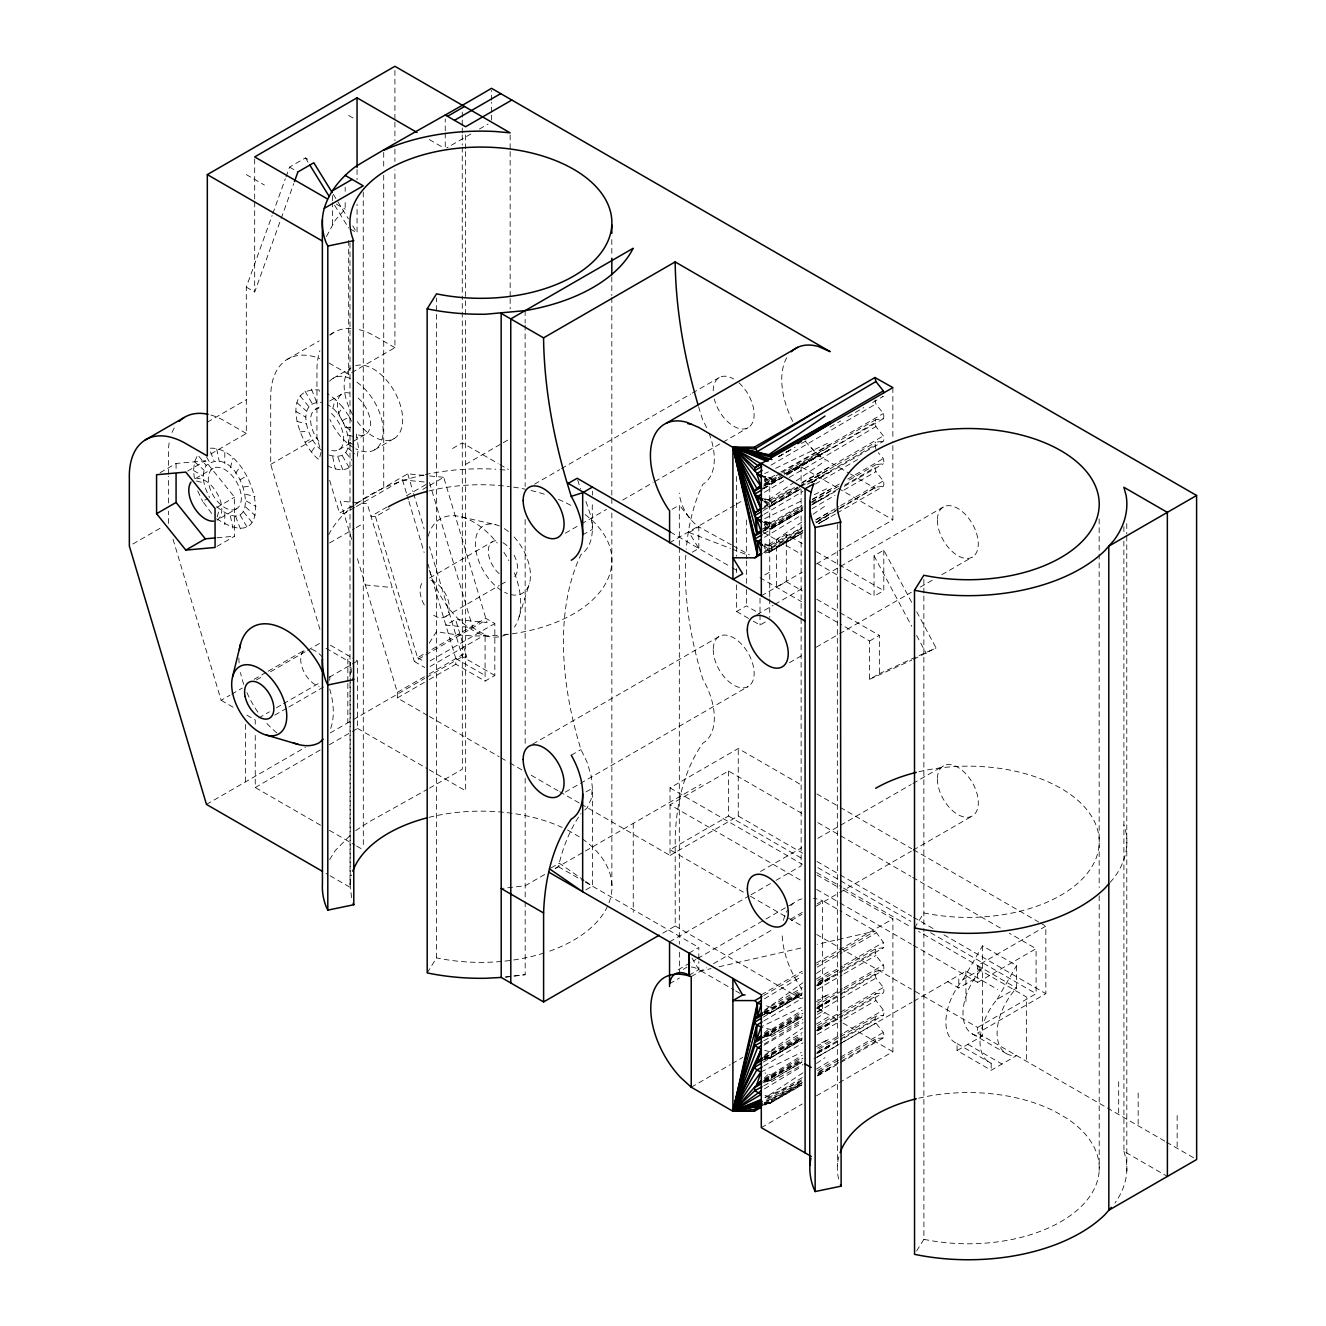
<?xml version="1.0" encoding="UTF-8"?>
<svg xmlns="http://www.w3.org/2000/svg" width="1326" height="1326" viewBox="0 0 1326 1326"><rect width="100%" height="100%" fill="white"/><g stroke="black" fill="none" stroke-linecap="round" stroke-linejoin="round"><path stroke-width="0.75" stroke-dasharray="5 3.75" d="M245.476 724.444L245.476 781.892M254.691 158.971L254.691 199.894M320.527 825.203L255.238 787.528L255.255 732.267M255.255 724.095L255.255 720.001L245.492 714.349M319.964 629.419L270.703 464.415L270.703 396.888A82.759 47.786 60 0 1 319.715 358.517M319.831 447.409L316.947 437.729L316.947 370.186A82.759 47.786 60 0 1 319.914 350.644M332.627 224.442L332.627 202.596M332.627 200.607L332.627 192.668M326.428 236.509L335.345 220.083L345.174 209.177L345.174 199.232M345.174 191.292L345.174 187.314M347.826 683.553L347.826 722.803M347.826 681.531L347.843 655.259M326.03 648.298L350.213 662.254L350.197 887.376L326.03 873.42M352.285 731.488L357.572 728.422L357.589 660.895L352.716 658.077M427.552 715.427L397.336 697.973L397.336 692.354L356.412 555.246M445.254 146.772L445.254 132.865M445.254 130.876L445.254 118.975M462.26 134.987L462.26 145.164M462.26 132.998L462.26 127.047M462.26 125.058L462.26 119.091M462.26 117.119L462.26 111.152M491.515 120.086L491.515 114.135M491.515 112.146L491.515 102.218M491.515 100.229L491.515 90.301M429.425 570.147L455.829 658.591L455.846 664.21L485.084 681.1L494.813 675.481L494.83 623.518L485.83 618.33L429.839 650.652M585.893 889.862L592.374 886.1L592.39 788.191L591.114 775.693L587.219 762.549L580.987 749.588A299.709 173.01 60 0 1 580.97 554.616C597.297 542.98 591.181 520.09 592.424 503.167M592.424 495.128L592.424 491.117M581.037 804.037L670.028 855.436L670.028 787.893L738.25 748.527L802.628 785.705M679.326 547.522L679.31 944.162M679.326 545.45L679.326 505.107L669.58 510.742M769.743 596.783L769.743 484.338L764.737 481.437M761.124 1105.503L770.307 1103.199L771.898 1101.127L771.351 1097.58L764.969 1095.375M764.92 1082.082L770.356 1080.574L771.898 1078.535L771.367 1075.171L764.92 1072.9M761.124 1060.468L770.323 1058.181L771.898 1053.855L770.323 1051.783L761.124 1049.479M801.567 1017.407L771.367 1034.777L760.958 1037.993L770.356 1035.556L771.898 1031.429L770.356 1029.374L760.958 1026.921L801.352 1007.462M801.55 994.997L771.351 1012.368L761.124 1015.451L770.323 1013.147L771.898 1011.075L771.351 1007.545L764.969 1005.323M786.318 534.345L776.572 539.964L776.572 587.285L786.301 581.666L786.318 534.345L802.263 543.544M1164.758 1141.122L977.627 1033.07L977.627 1027.451L913.249 990.257M913.233 945.239L977.61 982.433L977.61 965.543L918.603 931.465M168.352 523.521L168.385 511.173M168.402 502.935L168.485 476.2M168.501 474.144L168.584 447.392A79.908 46.128 60 0 1 169.827 439.503M194.375 478.487L193.53 470.531L194.591 461.796L197.723 454.884L206.16 465.393C200.408 475.504 204.486 487.852 209.574 497.366M216.635 506.631C267.139 547.638 242.956 439.088 206.16 465.393M216.718 518.798C282.355 561.511 254.377 444.392 209.16 448.271M321.107 452.1L319.069 459.691C300.007 446.1 278.195 386.678 319.069 389.927L319.798 393.474M321.621 450.194C307.317 440.597 294.853 400.966 321.605 402.358M329.014 455.033C363.191 465.078 345.605 411.441 327.157 404.728M357.374 456.277L358.434 447.542L356.329 434.066M555.13 868.513L558.345 866.723L559.257 863.193A291.389 168.203 60 0 1 581.053 813.501M217.215 516.908L219.238 509.383M230.376 467.78L232.895 458.365M332.71 408.773L335.263 399.275L327.157 393.374M812.225 482.349L883.331 441.343A8.055 4.641 60 0 0 883.331 435.923L875.922 426.591L874.994 422.613L875.873 419.646L883.348 418.734A7.757 4.475 60 0 0 883.348 413.53L875.873 403.982L874.978 399.988M837.104 513.046L883.348 486.36A8.055 4.641 60 0 0 883.348 480.94L875.939 471.625L874.994 467.63L875.889 464.68L883.348 463.752A7.757 4.475 60 0 0 883.348 458.547L878.293 452.696M844.214 1015.451L883.381 992.842A8.055 4.641 60 0 0 883.381 987.439L875.972 978.107L875.044 974.113L875.922 971.162L883.398 970.234A7.757 4.475 60 0 0 883.398 965.03L875.922 955.482L875.044 951.504L875.972 948.587L883.381 947.825A8.055 4.641 60 0 0 883.381 942.405L875.276 931.067L843.684 912.835M840.651 1062.54L883.381 1037.877A8.055 4.641 60 0 0 883.381 1032.457L875.972 1023.125L875.027 1019.13L875.922 1016.18L883.398 1015.268A7.757 4.475 60 0 0 883.398 1010.047L875.922 1000.5L875.044 996.522L875.972 993.622L883.381 992.842M519.112 616.739L529.522 583.158M883.381 1037.877L875.956 1038.656L875.027 1041.59L816.302 1075.502M875.873 449L874.994 445.022L875.922 442.105L883.331 441.343M210.867 453.94L246.321 433.469L246.304 287.145L272.112 215.508M272.808 213.569L285.355 178.728M286.051 176.789L289.549 167.109L305.428 157.927L310.466 160.827M246.304 287.145L254.691 291.985L280.482 220.348M281.195 218.409L293.742 183.552M764.953 485.498L771.384 483.228L771.914 479.879L770.373 477.824L764.936 476.332M760.991 531.477L770.389 529.024L771.914 526.986L770.373 522.842L760.991 520.405M761.141 508.919L770.34 506.631L771.914 504.56L770.34 500.233L761.141 497.93L771.914 502.305M765.003 553.075L770.34 551.649L771.914 549.577L771.384 546.03L765.003 543.826M962.991 979.616L982.483 945.852L1016.594 965.543L1016.594 988.069A44.819 25.874 -60 0 0 997.102 1033.087A44.819 25.874 -60 0 0 1016.611 1055.612L991.185 1070.264L957.074 1050.557L957.074 1043.595A45.018 25.99 -60 0 1 962.991 979.616L982.483 968.361L1016.594 988.069L997.102 999.323A45.018 25.99 -60 0 0 991.185 1063.286L991.185 1070.264M997.102 999.323L1016.594 965.543M816.717 522.278L875.939 487.123L883.348 486.36M429.259 643.16L436.536 631.491A130.976 75.615 0 0 0 499.372 635.22M329.66 859.58L335.395 850.38L351.175 834.419M427.204 972.903L436.569 957.902L436.519 297.985M914.509 927.918L923.874 912.918A130.976 75.615 0 0 0 1099.204 840.004A130.976 75.615 0 0 0 918.156 771.914M916.614 1250.998L923.907 1239.329L923.874 933.57M235.564 473.266L240.437 466.338M311.527 451.735L316.45 444.74M337.881 414.226L342.804 407.231L335.263 399.275M1110.061 882.403L1113.807 878.16A158.59 91.56 0 0 0 1126.172 833.176L1123.901 824.921M764.538 1010.197L802.876 982.798M764.538 1055.231L802.876 1027.816M327.157 465.592C334.467 469.619 345.29 472.338 351.771 465.492M584.783 810.037L587.269 807.733L591.181 799.097L592.39 788.191L584.335 792.849M764.34 1032.937L768.881 1028.827M764.34 1077.972L768.881 1073.845M763.875 1011.804L770.323 1006.749L802.247 987.555M763.875 1056.839L770.323 1051.783L802.247 1032.573M764.306 1034.015L802.28 1010.18M764.306 1079.033L802.28 1055.214M768.831 499.687L794.373 482.134M796.081 480.957L825.021 461.05M768.848 544.704L802.893 521.3M813.12 514.273L825.037 506.084M816.501 973.433L825.004 967.582M816.485 1018.451L825.004 1012.6M802.86 1072.85L765.036 1097.845M816.485 1063.485L825.004 1057.634M763.627 1012.716L801.55 989.876M763.627 1057.75L801.55 1034.893M764.87 1034.446L801.567 1012.484M764.87 1079.463L801.567 1057.518M355.65 830.623L368.81 822.004L427.718 789.152M802.213 531.345L768.848 552.196L764.572 548.202M816.252 522.56L825.037 517.074M768.815 1013.694L802.18 992.842M817.976 982.964L825.004 978.588M768.815 1058.712L802.18 1037.877M817.976 1027.998L825.004 1023.606M768.815 1103.746L802.18 1082.894M817.976 1073.016L825.004 1068.623M799.445 487.603L771.914 504.56L764.688 500.532M801.169 486.543L830.408 468.542M802.893 530.499L771.914 549.577L764.688 545.55M816.65 522.03L830.424 513.56M763.511 477.294L771.914 481.951L778.793 477.741M785.672 473.531L830.408 446.116M763.511 522.311L771.914 526.986L802.893 508.007M811.495 502.736L830.408 491.134M763.66 488.714L784.743 475.868M786.5 474.791L874.994 422.613M763.677 533.732L802.313 510.178M837.651 489.178L812.954 504.245M816.435 979.019L828.849 971.56M816.468 1001.66L828.883 994.202L817.877 999.506M764.091 1036.12L802.031 1015.103M816.435 1024.053L828.849 1016.578M816.468 1046.678L828.883 1039.219L817.877 1044.523M764.091 1081.138L802.031 1060.12M802.247 1077.607L770.323 1096.801L764.704 1098.972M816.435 1069.071L828.849 1061.612M764.489 492.277L787.379 478.537M789.136 477.476L875.922 426.591M764.505 537.312L801.468 515.101M812.026 508.753L835.032 495.228M764.472 998.81L801.434 976.599M817.28 967.085L842.06 952.665M764.472 1043.827L801.434 1021.633M817.28 1012.103L838.579 999.688M764.472 1088.861L801.434 1066.651M817.28 1057.137L842.143 1042.65M763.378 510.527L798.683 489.493M807.517 484.222L874.994 445.022M763.345 1017.059L802.197 993.903M816.319 985.483L875.044 951.504M763.345 1062.076L802.197 1038.938M816.319 1030.517L875.044 996.522M770.986 465.177L875.873 403.982M763.892 514.389L802.992 491.316M815.424 483.99L859.878 458.232M763.875 1020.921L802.959 997.848M817.181 989.461L842.093 975.008M763.859 1065.955L802.959 1042.866M817.181 1034.479L842.093 1020.025M763.793 507.543L797.639 487.603M799.429 486.543L875.922 442.105M794.473 487.504L771.384 501.013L764.555 498.957M801.567 483.344L883.331 435.923M801.584 528.361L771.384 546.03L764.555 543.975M815.788 520.057L838.894 506.598M817.545 980.511L842.441 966.041M817.529 1025.545L838.877 1013.13M801.55 1079.911L771.351 1097.58L763.66 1100.315M817.529 1070.563L838.877 1058.148M780.268 473.415L771.384 478.603L760.975 475.388L771.914 481.951M782.042 472.371L883.348 413.53M801.584 505.968L771.4 523.621L764.456 521.483M812.241 499.72L840.667 483.178M691.227 976.599L706.393 967.781M817.545 1003.136L842.441 988.666M817.545 1048.153L842.441 1033.683M779.207 456.442L795.169 447.144M781.014 477.808L770.373 484.007L764.34 479.366M788.108 473.68L828.916 449.928L784.213 473.962M802.313 510.444L770.389 529.024L764.34 524.383M802.28 533.035L770.34 551.649L763.909 546.594M818.241 523.737L828.883 517.538L818.424 523.604M778.345 456.774L792.285 448.702M764.887 478.935L771.384 483.228L780.102 478.189M787.08 474.144L828.916 449.928M763.643 500.664L771.384 505.836L801.003 488.681M811.446 482.614L828.866 472.52L811.214 482.714M764.903 523.952L771.4 528.245L802.76 510.079M811.479 505.04L828.916 494.946M763.643 545.682L771.384 550.854L802.744 532.687M669.547 941.841L749.173 895.862M669.713 983.66L679.459 978.024M841.413 950.659L816.683 964.98M843.187 949.631L875.276 931.067L817.197 944.344M770.356 1035.556L801.915 1017.291M817.711 1008.174L842.441 993.87M770.356 1080.574L801.915 1062.325M817.711 1053.192L842.441 1038.904M470.863 133.992L446.696 147.932M479.465 129.02L488.067 124.064M287.129 359.445L319.135 340.948M329.809 334.782L333.356 332.727M207.32 422.215L246.321 399.706M160.114 472.669L176.076 463.454L205.315 460.851L234.553 497.217L234.553 536.218L216.834 546.445M333.24 378.225L350.959 367.982M328.964 362.993L348.672 374.38L394.916 347.677L394.916 169.745M187.596 471.078L205.315 460.851M195.403 478.57L213.121 468.343M315.472 409.237L319.036 407.181M329.743 400.999L342.224 393.789M211.679 513.477L202.696 501.344L207.851 498.361M240.023 479.797L246.918 475.819M305.046 442.254L312.008 438.243M342.323 420.723L349.285 416.712L342.804 407.231M132.898 543.975L163.032 526.588M270.703 464.415L316.947 437.729M216.834 507.46L234.553 497.217M236.492 508.819A23.371 13.492 60 0 1 208.845 484.305A23.371 13.492 60 0 1 229.083 472.62A23.371 13.492 60 0 1 236.492 508.819L217 520.074A23.371 13.492 60 0 0 218.425 495.791A23.371 13.492 60 0 0 197.044 478.537M338.859 449.729L351.34 442.519M353.114 441.492L365.595 434.282M374.595 449.845L394.087 438.591M329.66 480.31L339.489 513.228L355.235 504.145M356.992 503.134L407.728 473.83L427.718 475.752M452.547 448.486L462.293 442.851L498.128 463.536M354.622 507.526L343.998 513.659L339.489 513.228M356.396 506.499L402.474 479.896L427.536 482.316M386.943 507.062L370.982 516.278L375.49 516.709L389.479 508.62M406.436 495.808L427.701 483.526M329.594 542.947L354.407 528.61M356.18 527.582L363.274 523.488M465.625 464.398L501.543 443.663M503.267 442.669L508.438 439.685M422.729 489.427L427.966 486.393M429.723 485.382L443.713 477.294L487.073 622.524L455.58 619.457L445.834 625.093L472.818 627.695L485.084 634.773L485.084 681.1M534.544 484.172L559.638 469.669M561.428 468.642L690.514 394.12M692.321 393.076L719.206 377.545M254.144 679.31L266.41 672.216M268.167 671.205L304.997 649.939A20.686 11.934 60 0 0 302.676 668.984A20.686 11.934 60 0 0 319.118 686.338M429.591 578.02L492.576 541.654M173.043 539.234L221.127 700.294L229.945 695.205M231.702 694.178L242.293 688.078M256.415 679.923L263.476 675.846M270.537 671.768L305.825 651.398M307.599 650.37L319.947 643.243M565.257 533.234L579.611 524.947M581.401 523.919L606.496 509.416M622.64 500.101L653.105 482.515M654.911 481.471L721.245 443.182M723.035 442.138L748.129 427.652M258.785 717.963L269.36 711.847M276.421 707.769L281.709 704.703M283.482 703.692L320.527 682.293M329.362 677.205L350.528 664.972M352.302 663.945L357.589 660.895M582.694 534.908L592.407 529.306L591.147 516.808L585.462 499.952M274.814 715.128L287.096 708.034M288.853 707.023L323.925 686.769M445.022 616.872L499.256 585.545M501.013 584.534L508.007 580.506M375.49 516.709L417.591 657.729L428.083 651.663M351.672 539.4L340.252 501.112L367.236 503.714L414.342 661.475L482.581 622.076M829.993 427.105L840.651 420.955M847.762 416.845L863.773 407.612M872.657 402.474L883.331 396.325L882.221 396.706M430.088 660.895L494.83 623.518M430.138 666.497L485.084 634.773M397.336 692.354L427.469 674.951M429.243 673.94L465.575 652.956L455.58 619.457M206.475 804.418L305.477 747.251M330.191 732.98L351.407 720.731M353.197 719.703L424.751 678.382M426.541 677.354L462.326 656.685L466.818 657.132L465.575 652.956M875.873 419.646L783.434 472.934M397.336 697.973L427.469 680.586M429.243 679.558L455.846 664.21M761.621 489.029L769.743 484.338M883.348 418.734L787.379 474.045M669.58 542.815L734.836 505.14M736.626 504.095L742.013 500.996M763.494 488.581L784.992 476.183M786.782 475.139L801.119 466.868L836.408 487.255M692.321 552.196L698.819 548.45L689.072 532.488L698.819 526.853L731.372 544.837M255.238 787.528L320.527 749.82M329.345 744.731L350.528 732.499M800.622 488.83L768.831 507.162L764.572 503.167M847.795 479.067L883.348 458.547M761.621 529.455L769.743 524.781M838.546 486.228L811.877 501.593M849.204 480.062L875.889 464.68M844.761 485.067L874.994 467.63M835.347 491.465L812.241 504.758M844.231 486.327L883.348 463.752M843.916 490.09L875.939 471.625M840.667 505.571L883.348 480.94M838.546 508.703L815.54 521.963M840.319 507.692L875.939 487.123M835.33 514.074L819.335 523.273M764.87 574.904L769.726 572.103M761.323 595.805L802.213 572.202M816.435 563.981L892.862 519.858L892.862 441.343M736.61 584.915L736.61 611.518L746.372 605.899L759.732 613.606M532.72 744.101L719.222 636.43M756.914 614.667L773.058 605.336M774.848 604.308L801.733 588.777M817.877 579.462L943.383 507.013M883.796 550.191L883.796 590.617L874.049 596.236L874.049 555.809L883.796 550.191L911.857 602.667M753.317 621.165L760.013 625.027L766.511 621.281M571.257 755.207L580.987 749.588M565.241 792.136L748.162 686.52M789.434 662.685L801.981 655.442M816.319 647.171L837.833 634.74M839.623 633.712L911.343 592.308M920.31 587.12L932.858 579.876M941.825 574.705L972.306 557.102M869.607 641.022L879.353 635.403L879.353 673.691L869.607 679.31L869.607 641.022L840.982 624.48M913.481 659.354L936.04 647.917L916.68 611.717M544.654 874.53L525.179 885.768L501.211 888.519M555.296 868.397L583.639 852.021M585.412 851.01L700.907 784.346M801.816 813.368L728.504 771.019L670.028 804.783L802.363 881.21M728.504 771.019L728.504 816.037L670.028 849.8L743.356 892.149M670.028 855.436L738.267 816.037L738.25 748.527M760.527 871.464L801.766 847.662M817.893 838.33L911.128 784.511M912.918 783.484L943.399 765.881M662.768 933.156L675.216 925.962L675.199 837.054A291.389 168.203 60 0 1 702.863 743.157A55.344 31.94 60 0 0 702.863 679.26A299.709 173.01 60 0 1 685.807 555.229M750.964 894.818L774.251 881.376M776.041 880.348L801.136 865.861L801.119 617.783M689.072 953.079L698.819 947.444L698.835 959.527M678.199 969.737L695.951 959.477M697.725 958.449L793.611 903.039M689.072 975.24L698.835 969.604L698.835 961.549M713.537 963.654L772.561 929.576M790.429 919.25L802.959 912.023M817.264 903.768L822.617 900.669L841.927 911.807M791.241 920.526L801.998 914.31M816.335 906.039L837.85 893.608M839.656 892.58L911.36 851.176M913.166 850.132L972.323 815.987M761.306 994.815L802.197 971.212M816.418 962.991L892.895 918.852L839.955 888.287M843.833 951.637L875.972 933.073M844.214 965.013L883.381 942.405M838.579 970.168L817.28 982.45M840.369 969.14L875.972 948.587M770.323 1013.147L801.899 994.881M817.694 985.748L842.441 971.461M844.214 970.433L883.381 947.825M843.883 973.98L875.922 955.482M844.231 987.638L883.398 965.03M842.093 990.688L817.181 1005.058M843.883 989.66L875.922 971.162M875.044 974.113L816.319 1007.909M844.231 992.842L883.398 970.234M840.369 998.66L875.972 978.107M691.244 1087.204L730.311 1064.645M732.085 1063.618L742.742 1057.452M764.041 1045.153L803.108 1022.595M817.33 1014.39L822.65 1011.324L822.617 900.669A68.737 39.681 60 0 0 813.484 898.266M840.651 1012.103L883.381 987.439M842.143 1013.147L817.28 1027.484M843.933 1012.119L875.972 993.622M770.323 1058.181L801.899 1039.915M817.694 1030.783L842.441 1016.478M843.883 1018.998L875.922 1000.5M844.231 1032.656L883.398 1010.047M838.529 1037.761L817.181 1050.076M840.319 1036.733L875.922 1016.18M875.027 1019.13L816.319 1052.943M844.231 1037.877L883.398 1015.268M813.998 1058.828L838.96 1044.424M840.75 1043.396L912.089 1002.207M913.879 1001.18L965.908 971.146L997.533 989.411M843.916 1041.623L875.972 1023.125M957.074 1050.557L982.5 1035.888L982.5 971.577L977.61 965.543L1045.849 926.161L1045.849 993.688L977.627 1033.07M947.775 981.621L958.797 987.986L976.947 977.527M840.651 1057.12L883.381 1032.457M838.562 1060.236L817.264 1072.519M840.352 1059.209L875.956 1038.656M764.969 1105.122L802.147 1083.673M977.61 982.433L1036.087 948.67L1009.268 933.173M770.307 1103.199L801.899 1084.933M817.678 1075.8L838.877 1063.568M761.306 1127.63L802.197 1104.028M816.435 1095.823L892.895 1051.667L892.895 918.852M977.627 1027.451L1036.103 993.688L1036.087 948.67M778.478 456.741L789.136 450.608M801.567 443.448L806.888 440.398M763.892 484.172L781.66 473.946M771.384 483.228L780.268 478.122M764.489 506.283L797.937 487.056M799.694 486.045L822.584 472.901M771.384 505.836L801.567 488.482M763.892 529.19L802.992 506.714M771.4 528.245L801.584 510.891M764.505 551.301L801.468 530.068M763.726 552.743L802.578 530.4M771.384 550.854L801.584 533.5M429.475 788.141L462.326 769.262L462.277 296.079M763.693 995.495L802.545 973.118M764.472 1012.815L801.434 991.566M817.529 985.798L829.977 978.654M763.875 1035.722L802.959 1013.23M817.545 1008.224L829.977 1001.064M764.472 1057.833L801.434 1036.584M801.55 1040.015L771.351 1057.386L764.538 1059.441M817.529 1030.832L829.977 1023.672M763.859 1080.74L802.959 1058.264M801.567 1062.441L771.367 1079.795L764.422 1081.95M817.545 1053.242L829.977 1046.098M764.472 1102.867L801.418 1081.618M801.55 1085.049L771.351 1102.42L763.66 1104.177M817.529 1075.85L829.96 1068.706M551.086 867.867L559.257 863.193L584.103 880.365M770.373 477.824L779.141 472.901M780.898 471.907L829.993 444.309M763.378 486.112L782.788 475.205M784.561 474.211L821.639 453.393M770.34 500.233L793.147 487.421M801.915 482.482L829.993 466.719M770.373 522.842L801.948 505.107M812.473 499.189L830.01 489.344M763.378 531.129L802.23 509.317M812.821 503.366L821.639 498.41M770.34 545.251L801.932 527.499M815.954 519.626L829.993 511.737M763.345 1037.661L802.197 1015.849M763.345 1082.679L802.197 1060.866M764.671 1012.849L802.031 992.594M764.654 1057.866L802.031 1037.612M763.875 1014.324L801.766 993.323M818.009 984.323L821.623 982.334M763.494 1036.087L771.898 1031.429M763.875 1059.341L801.766 1038.357M818.009 1029.357L821.623 1027.352M763.478 1081.104L771.898 1076.447M763.875 1104.376L801.766 1083.408M818.009 1074.425L821.623 1072.436L817.844 1074.077M817.976 1006.467L830.391 999.738M763.759 1040.777L802.959 1019.545M817.214 1011.837L822.551 1008.937M817.976 1051.485L830.391 1044.772M763.759 1085.812L802.959 1064.579M817.214 1056.855L822.551 1053.955M764.555 484.537L777.069 477.808M764.572 529.555L802.097 509.366M817.976 983.991L830.391 977.312M764.538 1036.07L802.081 1015.898M816.368 1008.208L828.883 1001.478M817.976 1029.026L830.391 1022.346M764.538 1081.104L802.081 1060.916M816.368 1053.225L828.883 1046.496M802.031 1082.646L771.898 1098.873L764.091 1101.359M817.976 1074.043L830.391 1067.364M764.654 473.614L768.318 471.841M775.66 468.31L828.899 442.652M764.654 518.632L801.368 500.946M814.23 494.747L828.916 487.67M760.958 1071.955L801.352 1052.496M879.353 673.691L936.04 647.917M869.607 679.31L911.658 660.182M764.986 1097.215L802.744 1080.69M764.605 1036.501L771.898 1033.501M764.605 1081.519L771.898 1078.535M764.721 1013.992L771.898 1011.075M764.704 1059.01L771.898 1056.109M764.091 1103.149L771.898 1101.127M691.343 967.002A27.581 15.962 60.1 0 1 698.835 969.604L701.023 970.881L711.034 968.593M719.057 966.753L803.175 947.543M505.736 977.196L525.179 974.693L525.179 900.255M505.206 976.98L525.179 974.693M300.074 431.895L308.593 431.149M345.738 427.817L354.257 427.071M243.454 486.924L251.89 486.161M217.016 537.776L234.553 536.218M499.968 469.57L508.14 470.316M429.723 475.951L443.713 477.294M365.28 584.948L392.264 587.551M461.498 516.958L495.791 524.715M296.958 421.386L306.455 423.939M347.876 435.027L357.374 437.58M196.48 480.99L204.005 483.012M245.592 494.15L255.023 496.67M689.072 532.488L730.444 548.4M732.317 549.13L747.367 554.914M764.737 544.406L771.914 547.323M760.975 475.388L771.914 479.879M764.638 521.897L771.914 524.897M733.179 545.831L749.455 554.815M892.895 1051.667L840.104 1021.401M558.345 866.723L583.423 880.994M585.214 882.022L698.819 947.444M429.375 139.595L443.481 147.733M348.672 115.495L355.368 119.373M805.28 441.144A68.471 39.531 60 0 0 809.192 445.834L820.396 456.658L848.706 473.001M850.463 474.028L875.243 488.316M289.549 167.109L297.919 171.949M838.165 488.266L892.862 519.858M336.307 204.055L345.174 209.177M350.346 229.017L357.059 232.895L357.059 204.237M246.304 174.601L264.438 185.06M816.451 551.732L883.796 590.617M763.312 532.323L801.385 554.301M817.33 563.5L842.143 577.821M843.916 578.849L874.049 596.236M394.916 347.677L373.402 335.246A82.759 47.786 60 0 0 358.666 329.544M786.301 581.666L802.396 590.965M816.717 599.236L838.198 611.634M839.988 612.662L879.353 635.403M759.997 577.722L801.617 601.755M817.728 611.054L839.192 623.452M670.459 532.074L730.394 566.683M732.151 567.694L737.422 570.727M499.852 464.531L508.455 469.52M736.61 611.518L751.66 620.203M295.88 411.425L305.726 417.11M348.605 441.873L355.169 445.652M246.321 433.469L224.807 421.055A79.908 46.128 60 0 0 209.856 414.74M816.932 793.959L838.397 806.357M840.187 807.385L911.724 848.706M913.515 849.734L1038.689 922.034M1040.479 923.062L1045.849 926.161M817.91 822.667L910.912 876.37M912.702 877.398L1000.334 928.001M193.53 470.531L203.276 476.15M246.338 501.013L256.084 506.631M738.267 816.037L802.644 853.215M816.949 861.486L838.413 873.867M840.187 874.911L911.724 916.216M913.515 917.26L933.189 928.614M943.913 934.813L1045.849 993.688M455.829 658.591L485.084 675.464M728.504 816.037L801.832 858.386M817.927 867.685L910.912 921.388M930.587 932.742L1036.103 993.688M670.028 787.893L802.363 864.32M816.667 872.591L841.695 887.044M843.485 888.088L911.443 927.322M817.015 875.027L838.198 887.26M977.61 968.759L1026.341 996.903L1026.357 1061.214M417.591 657.729L423.591 661.193M816.667 889.464L838.131 901.862M839.922 902.907L911.443 944.211M414.342 661.475L424.834 667.542M330.439 645.215L351.092 657.149M750.499 896.277L802.363 926.228M816.667 934.498L838.131 946.88M839.922 947.924L911.459 989.229M429.342 716.454L499.156 756.748M500.946 757.776L508.057 761.886M509.847 762.914L522.295 770.124M531.196 775.262L557.898 790.677M559.671 791.705L579.263 803.009M1166.532 1142.15L1196.649 1159.537M972.24 1033.866L1006.351 1053.573M967.864 1044.341L1001.992 1064.032M957.074 1043.595L991.185 1063.286M567.578 830.043L579.213 836.756M1123.884 541.124L1123.934 1151.316L1167.394 1176.427M357.572 728.422L427.403 768.732M429.193 769.76L465.658 790.81L465.625 317.328M221.127 700.294L235.05 708.333M329.345 830.308L355.086 845.159M356.727 846.104L363.307 849.9M494.813 675.481L462.326 656.685L429.442 546.577M977.61 965.543L982.483 968.361A44.802 25.874 -60 0 0 962.991 1013.379A44.802 25.874 -60 0 0 982.5 1035.888M675.216 925.962L803.108 1000.003M817.313 1008.224L838.364 1020.407M701.023 970.881L733.991 989.942M735.715 990.936L740.919 993.953M764.107 522.278L771.914 526.986M585.744 881.525L592.374 886.1M763.892 501.576L770.34 506.631M296.958 402.69L306.455 411.11M347.876 447.856L354.655 453.873M194.591 461.796L204.005 470.133M245.608 507.029L255.023 515.366M764.356 480.443L768.914 484.554M764.373 525.461L768.914 529.571M689.437 517.82L679.326 505.107M300.074 395.794L308.593 406.386M345.738 452.58L351.821 460.155M243.454 511.77L251.89 522.278M333.274 194.325L348.406 218.873M352.733 225.884L357.059 232.895M305.428 157.927L308.676 163.197M334.616 205.265L348.672 228.055M691.99 958.035L698.835 969.604M305.046 391.187L311.991 403.22M342.323 455.746L349.285 467.796M206.624 457.105L209.574 462.21M240.023 514.952L246.918 526.886M874.049 555.809L911.774 626.386M916.614 635.436L926.277 653.536M349.285 416.712L353.429 425.348M197.723 491.001L202.696 501.344M311.527 389.181L316.433 401.844M337.881 457.122L342.804 469.785M210.552 451.868L214.033 460.835M235.564 516.328L240.437 528.892M577.722 480.029L580.473 488.929M429.475 482.498L472.818 627.695M407.728 473.83L412.999 491.515M413.596 493.487L424.154 528.875M402.474 479.896L408.325 499.504M408.922 501.477L424.154 552.494M1123.934 1151.316L1126.188 1159.587A158.59 91.56 0 0 1 1114.951 1203.047M351.589 672.497L350.213 662.254M351.589 897.619L350.047 884.376L350.014 679.558M332.71 456.608L335.263 469.039M216.702 449.017L219.238 461.349M230.376 515.814L232.895 528.146M679.343 952.134L679.442 974.046M982.483 945.852L982.5 971.577M965.908 971.146L965.958 1001.462M769.743 598.838L769.76 617.352M1177.157 1115.514L1177.157 1148.283M1138.172 1093.005L1138.172 1125.774M1126.768 523.588L1126.768 533.947M1126.768 536.019L1126.818 1171.073M1123.884 526.621L1123.884 532.837M1118.68 1081.751L1118.68 1114.52M1099.155 518.93L1099.155 552.08M1099.155 554.152L1099.171 887.542M1099.188 895.812L1099.204 1170.576M958.797 978.986L958.797 987.986M923.857 579.396L923.857 593.899M923.857 595.971L923.874 931.515M892.862 387.623L892.862 439.271M837.319 524.483L837.369 1165.786M801.119 466.868L801.119 481.338M801.119 489.609L801.119 615.728M760.013 598.291L760.013 612.695M760.013 614.75L760.013 625.027M746.356 519.941L746.356 558.826M746.356 560.865L746.372 587.468M746.372 589.523L746.372 605.899M736.61 476.448L736.61 556.274M736.61 568.539L736.61 572.633M698.819 548.45L698.819 526.853A30.481 17.603 60 0 1 679.326 493.073M633.248 823.396L633.248 912.321M611.816 239.575L611.816 256.15M611.816 276.869L611.816 295.516M611.816 297.588L611.833 496.454M611.833 498.526L611.833 504.742M611.833 513.029L611.866 889.149M525.129 310.632L525.129 323.047M525.129 325.102L525.146 486.476M525.146 519.577L525.162 745.096M525.162 778.196L525.179 898.183M510.145 134.921L510.145 149.424M510.145 151.496L510.162 296.494M510.162 298.565L510.162 308.925M465.608 135.037L465.608 149.523M465.608 151.595L465.625 298.681M465.625 300.753L465.625 315.256M462.26 147.236L462.277 294.007M394.916 70.444L394.916 120.086M394.916 122.158L394.916 140.788M394.916 149.059L394.916 161.474M383.711 152.407L383.711 166.91M383.711 175.198L383.728 488.001M363.258 192.055L363.307 847.828M357.059 169.446L357.059 179.69M349.981 243.056L350.014 677.503M348.672 240.42L348.672 374.38M254.691 201.95L254.691 291.985M224.807 452.464L224.807 463.719M224.807 513.444L224.807 524.698M176.076 463.454L176.076 471.658M585.147 514.554A130.976 75.615 0 0 1 503.432 634.856M428.928 490.951A130.976 75.615 0 0 1 509.515 486.559M513.51 487.106A130.976 75.615 0 0 1 525.311 489.211M531.063 490.504A130.976 75.615 0 0 1 547.621 495.278M558.412 499.388A130.976 75.615 0 0 1 572.716 506.416M582.263 838.828A130.976 75.615 0 0 1 547.605 951.853M544.041 953.029A130.976 75.615 0 0 1 503.449 961.251M501.427 961.449A130.976 75.615 0 0 1 436.569 957.902M350.047 884.359A130.976 75.615 0 0 1 351.605 874.911M428.961 817.346A130.976 75.615 0 0 1 562.174 827.441M792.733 421.403A68.471 39.531 60 0 1 787.893 355.865M820.396 456.658A30.465 17.586 60 0 1 811.015 447.641M923.907 1239.313A130.976 75.615 0 0 0 1076.613 1210.688A130.976 75.615 0 0 0 1066.552 1118.183L1054.916 1111.47A130.976 75.615 0 0 0 916.299 1098.773M838.678 1179.046A130.976 75.615 0 0 1 838.944 1156.338M356.959 382.219A41.355 23.868 60 0 1 383.148 431.58A41.355 23.868 60 0 1 355.816 448.834M353.909 447.807A41.355 23.868 60 0 1 329.959 419.563M329.594 381.242A41.355 23.868 60 0 1 352.003 379.236M328.633 534.792A158.59 91.56 0 0 1 354.108 505.355M355.617 504.228A158.59 91.56 0 0 1 423.475 475.006M425.348 474.592A158.59 91.56 0 0 1 495.858 469.205M355.6 365.711A41.355 23.868 60 0 1 394.684 391.883A41.355 23.868 60 0 1 395.546 437.63A41.355 23.868 60 0 1 356.644 420.756M352.733 414.723A41.355 23.868 60 0 1 351.423 367.816M311.544 649.359A20.686 11.934 60 0 1 322.649 657.447M329.959 676.293A20.686 11.934 60 0 1 329.461 680.371M698.603 406.701A436.536 251.973 60 0 0 702.846 420.392A55.344 31.94 60 0 1 706.659 427.718M709.062 433.337A55.344 31.94 60 0 1 702.846 484.288A299.709 173.01 60 0 0 686.238 549.246M506.93 634.06A66.532 38.404 60 0 1 428.232 564.279M428.232 536.152A66.532 38.404 60 0 1 497.184 542.98M503.913 552.312A66.532 38.404 60 0 1 508.803 560.616M514.405 572.815A66.532 38.404 60 0 1 514.405 627.132M822.65 1011.324A68.737 39.681 60 0 1 817.114 1006.649M801.915 989.179A68.737 39.681 60 0 1 782.141 932.626M783.467 920.377A68.737 39.681 60 0 1 787.362 910.332M790.86 905.592A68.737 39.681 60 0 1 801.899 898.862M330.058 335.13A82.759 47.786 60 0 1 351.655 328.5M172.048 432.458A79.908 46.128 60 0 1 175.231 426.375M738.963 382.849A28.923 16.691 60 0 1 748.593 427.37A28.923 16.691 60 0 1 714.3 399.01M713.222 390.789A28.923 16.691 60 0 1 733.676 378.987M683.321 969.472A27.581 15.962 60.1 0 1 686.934 967.4M499.14 573.677A20.686 11.934 60 0 1 488.3 551.119A20.686 11.934 60 0 1 499.123 541.074M502.919 542.682A20.686 11.934 60 0 1 510.228 549.163M514.107 555.18A20.686 11.934 60 0 1 513.261 577.473M430.9 580.473A20.686 11.934 60 0 1 449.299 607.407A20.686 11.934 60 0 1 430.9 613.093M424.337 604.938A20.686 11.934 60 0 1 424.337 581.053M514.123 536.98A38.951 22.492 60 0 1 530.035 580.821A38.951 22.492 60 0 1 504.709 592.341M501.477 590.501A38.951 22.492 60 0 1 475.388 544.92A38.951 22.492 60 0 1 499.322 525.958M504.344 528.626A38.951 22.492 60 0 1 510.046 532.953M276.869 732.88A66.764 38.537 60 0 1 265.2 721.559M257.907 712.195A66.764 38.537 60 0 1 246.636 691.907M243.752 684.415A66.764 38.537 60 0 1 240.487 672.514M239.111 662.95A66.764 38.537 60 0 1 238.879 657.481M329.71 689.056A66.764 38.537 60 0 1 329.71 730.775M358.186 398.065A23.371 13.492 60 0 1 370.451 423.574A23.371 13.492 60 0 1 358.186 434.945M349.633 430.005A23.371 13.492 60 0 1 337.384 404.496A23.371 13.492 60 0 1 349.633 393.126M331.434 413.513A23.371 13.492 60 0 1 343.699 439.022A23.371 13.492 60 0 1 331.45 450.392M318.903 441.243A23.371 13.492 60 0 1 318.903 408.176M937.416 779.124A28.923 16.691 60 0 0 968.096 817.28A28.923 16.691 60 0 0 968.096 776.39A28.923 16.691 60 0 0 937.416 779.124M937.399 520.256A28.923 16.691 60 0 0 968.079 558.412A28.923 16.691 60 0 0 968.063 517.505A28.923 16.691 60 0 0 937.399 520.256M713.239 649.657A28.923 16.691 60 0 0 743.919 687.829A28.923 16.691 60 0 0 743.919 646.922A28.923 16.691 60 0 0 713.239 649.657"/><path stroke-width="1.5" d="M322.367 219.801L322.433 883.862A158.606 91.577 0 0 0 326.146 906.702L327.804 910.133L353.793 904.73L353.064 239.177A130.976 75.615 0 0 1 476.813 147.12A130.976 75.615 0 0 1 610.258 234.536A130.976 75.615 0 0 1 436.519 293.842L427.154 308.842L427.204 972.903A158.606 91.577 0 0 0 485.913 978.273L501.211 977.444L543.61 1001.926L659.204 935.211M327.804 910.133L327.804 246.039L326.113 242.658A158.606 91.56 0 0 1 324.257 208.348C329.395 191.209 341.478 177.17 355.583 166.562C400.237 139.495 446.564 114.997 491.515 88.312L1196.599 495.476L1196.649 1159.537L1108.834 1210.224L1108.785 546.163L1196.599 495.476M582.711 793.777L582.644 891.735L761.306 994.815L761.306 1127.63L811.214 1156.405M669.58 542.815L669.58 510.742L667.906 508.538A68.471 39.531 60 0 1 651.63 443.713A68.471 39.531 60 0 1 687.083 422.381L698.802 427.453L761.141 463.901L754.875 467.78L754.544 470.763L761.323 477.691M691.211 1086.027L691.244 1087.204L691.227 976.599C681.746 973.367 670.658 972.604 662.221 978.969A68.737 39.681 60 0 0 680.371 1077.292L691.244 1087.204L732.897 1111.254L754.345 1111.254L761.422 1107.177M762.069 1105.37L754.859 1109.365L732.897 1111.254L754.527 1042.617L756.765 1039.816L756.765 1025.114L754.527 1022.313L757.428 1003.036L760.958 1000.931M742.659 994.948L732.897 1000.583L732.897 1111.254L761.124 1105.503L732.897 1111.254L754.859 1019.313L757.428 1016.86L757.428 1003.036L754.859 1000.583L732.897 1000.583L732.897 978.422L742.659 994.948L745.113 994.948M805.097 1152.874L805.081 621.065L761.323 595.805L761.339 463.536L892.862 387.623L874.978 377.529L754.361 447.144L732.913 447.144L732.93 579.396L742.676 573.777L732.93 557.815L754.892 557.815L761.953 553.754M805.081 621.065L805.081 488.797L761.339 463.536M1111.337 1207.389L1104.79 1214.798A158.606 91.577 0 0 1 914.542 1254.33L914.492 590.269L923.841 575.252A130.976 75.615 0 0 0 1097.597 515.963A130.976 75.615 0 0 0 964.151 428.547A130.976 75.615 0 0 0 840.402 520.604L841.132 1186.157L815.142 1191.56L815.142 527.466C808.529 514.007 807.915 497.482 813.949 483.692L805.081 488.797L811.164 492.311M669.547 986.511L669.547 941.841M754.892 557.815L757.461 555.362L754.544 536.085L756.781 533.284L754.875 512.797L732.913 447.144L754.875 449.033L821.639 408.325M762.085 1021.965L756.765 1025.114L754.527 1042.617L754.859 1045.601L761.124 1049.479L754.527 1067.347L732.897 1111.254L761.737 1104.624M815.142 1191.56C810.302 1181.284 808.462 1169.35 810.915 1158.195M571.257 755.207A55.344 31.94 60 0 1 571.257 819.12A291.389 168.203 60 0 0 549.461 868.812L547.621 877.132A291.389 168.203 60 0 0 543.594 913.001L543.61 1001.926M232.614 676.658L240.487 644.303M754.345 1111.254L754.859 1109.365L760.942 1104.889M761.124 1015.451L757.428 1016.86L761.124 1004.445L757.428 1003.036L732.897 1111.254L762.152 1103.663M760.958 1037.993L756.765 1039.816L760.958 1026.921L756.765 1025.114L732.897 1111.254L762.152 1101.972M761.588 1063.137L754.527 1067.347L756.765 1070.148L760.958 1071.955L756.765 1084.834L732.897 1111.254L754.527 1022.313L761.588 1018.103M294.438 181.629L297.919 171.949L313.814 162.767L332.196 192.568M761.704 1057.899L754.859 1064.347L732.897 1111.254L761.737 1101.011M760.958 1071.955L732.897 1111.254L760.958 1100.414M1108.818 883.812L1104.773 888.403A158.606 91.577 0 0 1 914.509 927.918M762.268 1013.064L757.428 1016.86L760.958 1014.838L757.428 1016.86L761.704 1012.865M323.096 739.195L319.483 742.56A66.764 38.537 60 0 1 293.129 742.709M761.804 1037.015L756.765 1039.816L761.306 1035.689M761.306 1080.707L756.765 1084.834L760.958 1083.027M762.268 1058.098L757.428 1061.894L761.124 1049.479L732.897 1111.254L761.257 1099.42M760.312 1037.761L756.765 1039.816L761.29 1036.335M761.29 1081.353L756.765 1084.834L761.804 1082.033M761.141 452.912L732.913 447.144L754.892 539.085L757.461 541.538L761.157 553.953L757.461 555.362L732.913 447.144L768.831 454.669L825.021 416.032M757.428 1016.86L762.069 1013.76M762.069 1058.778L757.428 1061.894L761.124 1060.468M756.765 1039.816L761.621 1036.584M761.621 1081.618L756.765 1084.834L760.312 1082.795M797.722 443.646L801.153 441.525M804.6 439.403L830.408 423.524M762.002 508.587L754.875 512.797L761.141 508.919L754.875 494.051L761.903 489.775M754.892 539.085L761.92 534.792M760.975 494.399L757.461 496.521L754.875 494.051L732.913 447.144L771.367 455.995L883.331 390.905L875.906 381.556L874.978 377.529M760.975 553.34L757.461 555.362L757.461 541.538L760.975 539.417M760.958 1045.949L757.428 1048.07L732.897 1111.254L761.124 1094.497L754.859 1090.635L754.527 1087.635L761.588 1083.673M760.958 1090.966L732.897 1111.254L754.859 1045.601L761.986 1041.755M761.605 466.553L754.544 470.763L732.913 447.144L771.914 457.288L768.831 454.669M761.339 522.709L754.544 515.781L761.605 511.587M762.102 470.432L756.781 473.564L760.975 486.46L756.781 488.266L754.544 491.068L754.875 494.051M760.991 520.405L756.781 518.599L760.991 531.477L756.781 533.284L756.781 518.599L762.119 515.449M762.085 1066.999L756.765 1070.148L732.897 1111.254L754.859 1090.635L761.986 1086.773M762.002 463.57L754.875 467.78L732.913 447.144L754.544 536.085L761.605 532.124M322.516 871.381L206.475 804.418L129.351 546.03L129.351 478.487A79.908 46.128 60 0 1 185.806 443.564L207.32 455.978L207.32 174.601L394.916 66.3L462.89 105.55M417.027 132.467L357.042 97.826L254.691 156.916L327.439 198.933M445.254 114.997L447.525 116.307L464.531 106.494L510.145 132.849L495.841 131.539A158.606 91.56 0 0 0 383.728 150.335M332.627 190.679L352.136 179.408M454.486 120.318L500.731 93.616M324.257 208.364L363.258 185.839L345.174 175.397M511.836 100.047L465.608 126.749L447.525 116.307M145.164 440.017L184.165 417.508M156.584 513.709L156.567 474.708L185.822 472.106L215.061 508.488L215.061 547.472L185.822 550.091L156.584 513.709L176.076 502.455L176.076 473.714M501.211 977.444L501.162 313.384L543.561 337.865L675.166 261.902L830.142 351.639L818.407 346.534A68.471 39.531 60 0 0 791.324 351.738M185.822 550.091L205.315 538.82L215.061 537.958M666.381 423.16L797.688 347.329M571.241 560.252A55.344 31.94 60 0 0 571.241 496.338L582.678 492.725L592.424 487.09L670.459 532.074M875.906 381.556L757.444 451.503L754.361 447.144M760.975 463.288L757.444 465.31L732.913 447.144L756.781 533.284L760.345 531.229M760.328 486.211L756.781 488.266L732.913 447.144L771.914 459.525M760.975 508.306L757.461 510.344L732.913 447.144L767.522 459.459M754.859 1000.583L761.92 996.522M760.958 1059.855L757.428 1061.894L761.041 1059.872M770.34 455.216L829.993 421.701M761.605 487.09L754.544 491.068L732.913 447.144L768.467 460.884M754.527 1042.617L761.588 1038.639M754.859 1019.313L762.069 1015.318M754.859 1064.347L762.069 1060.336M327.804 246.039L353.81 240.636M815.142 527.466L841.132 522.063M687.614 423.558L691.227 424.237M266.344 735.085L298.317 744.45M761.141 497.93L757.461 496.521L761.141 508.919L732.913 447.144L766.942 461.365M761.721 545.533L757.461 541.538L761.157 542.947M760.975 475.388L756.781 473.564L761.306 477.045M761.82 476.365L756.781 473.564L761.654 476.796M761.074 498.526L757.461 496.521L761.721 500.515M761.323 522.063L756.781 518.599L761.837 521.383M762.284 545.334L757.461 541.538L761.074 543.544M462.26 105.202L464.531 106.494M207.32 174.601L322.483 241.1M543.561 337.865A436.536 251.973 60 0 0 566.998 482.664L761.323 595.805M501.211 888.519L543.594 913.001M805.097 1063.966L811.214 1067.496M548.682 872.094L582.644 891.735L549.461 868.812M592.424 487.09L577.175 478.255L567.395 483.841L571.241 496.338M756.781 518.599L761.654 521.814M762.102 499.62L757.461 496.521L762.284 500.3M757.461 541.538L762.102 544.638M176.076 502.455L205.315 538.82M760.975 486.46L732.913 447.144L754.544 515.781M309.754 164.938L329.213 196.497M322.682 672.133L319.467 665.47A66.764 38.537 60 0 0 271.333 624.43A66.764 38.537 60 0 0 239.409 649.657M840.452 1184.665L841.132 1186.157M353.13 678.116L353.793 679.608L327.804 685.012L326.163 681.597A158.59 91.56 0 0 1 322.433 658.74M353.13 903.238L353.793 904.73M689.421 976.151L689.072 953.079L689.072 975.24A27.564 15.945 60.1 0 0 675.282 973.881L673.591 975.124A27.564 15.945 60.1 0 0 669.713 983.66M582.678 492.725L582.694 534.908M1167.394 1176.427L1167.344 512.366L1123.868 487.255L1126.139 495.51A158.59 91.56 0 0 1 1113.79 540.494L1104.74 550.738A158.59 91.56 0 0 1 914.509 590.252M809.705 501.228L809.755 1165.289M611.816 225.089L611.816 233.376M611.816 258.222L611.816 274.797M510.808 982.98L510.759 318.92L633.198 248.26A158.606 91.56 0 0 1 525.129 310.632L485.863 314.212A158.606 91.56 0 0 1 427.171 308.842M357.042 97.826L357.059 167.407M352.782 871.182A130.976 75.615 0 0 1 427.071 817.844M388.319 506.88A130.976 75.615 0 0 1 427.038 491.432M698.04 404.761A436.536 251.973 60 0 1 675.166 261.902M840.12 1152.609A130.976 75.615 0 0 1 916.283 1098.773M875.657 788.307A130.976 75.615 0 0 1 916.266 772.378M883.331 390.905A8.055 4.641 60 0 1 883.746 392.728M213.585 521.135A23.371 13.492 60 0 1 193.629 506.582A23.371 13.492 60 0 1 190.994 482.034M179.292 421.353A79.908 46.128 60 0 1 208.049 414.309M245.095 696.465A20.686 11.934 60 0 0 269.559 718.162A20.686 11.934 60 0 0 263.012 686.122A20.686 11.934 60 0 0 245.095 696.465M232.614 693.117A38.951 22.492 60 0 0 278.692 733.991A38.951 22.492 60 0 0 266.344 673.641A38.951 22.492 60 0 0 232.614 693.117M523.173 500.515A28.923 16.691 60 0 0 553.854 538.671A28.923 16.691 60 0 0 553.854 497.78A28.923 16.691 60 0 0 523.173 500.515M747.334 629.966A28.923 16.691 60 0 0 778.014 668.138A28.923 16.691 60 0 0 778.014 627.231A28.923 16.691 60 0 0 747.334 629.966M523.157 759.417A28.923 16.691 60 0 0 553.82 797.572A28.923 16.691 60 0 0 553.82 756.665A28.923 16.691 60 0 0 523.157 759.417M747.367 888.851A28.923 16.691 60 0 0 778.03 927.007A28.923 16.691 60 0 0 778.03 886.1A28.923 16.691 60 0 0 747.367 888.851"/></g></svg>
